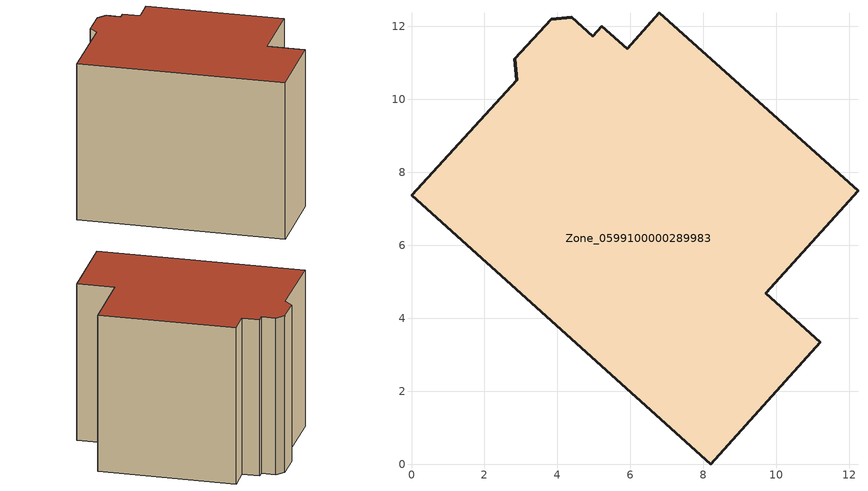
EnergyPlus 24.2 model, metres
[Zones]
Zone_0599100000289983
 floor ground (C_G): 2.88,10.52 2.83,11.11 3.83,12.2 4.39,12.25 4.97,11.73 5.21,12 5.91,11.39 6.79,12.37 12.24,7.49 9.71,4.68 11.2,3.34 8.2,0 0,7.37 z0
 wall outside (C_F): 5.91,11.39 5.21,12 4.97,11.73 4.39,12.25 3.83,12.2 2.83,11.11 2.88,10.52 0,7.37 8.2,0 11.2,3.34 9.71,4.68 12.24,7.49 6.79,12.37 5.91,11.39 z0:8.73
 roof outside (C_R): 2.88,10.52 0,7.37 8.2,0 11.2,3.34 9.71,4.68 12.24,7.49 6.79,12.37 5.91,11.39 5.21,12 4.97,11.73 4.39,12.25 3.83,12.2 2.83,11.11 z8.73
[BUILDING]
Pand.0599100000289983: North Axis=0; Terrain=City; Loads Convergence Tolerance Value=0.04; Temperature Convergence Tolerance Value=0.4; Solar Distribution=FullExterior; Maximum Number of Warmup Days=25; Minimum Number of Warmup Days=1
[Site:Location]
Rotterdam.The.Hague.AP_ZH_NLD Design_Conditions: Latitude=51.96; Longitude=4.45; Time Zone=1; Elevation=-4.5
[SITE:GROUNDTEMPERATURE:BUILDINGSURFACE]
18, 18, 18, 18, 18, 18, 18, 18, 18, 18, 18, 18
[MATERIAL] Thermal Absorptance=0.9; Solar Absorptance=0.7; Visible Absorptance=0.7
Name | Roughness | Thickness | Conductivity | Density | Specific Heat
G.D.1965 | MediumSmooth | 0.15 | 1 | 540 | 1210
F.D.1965 | Rough | 0.3 | 0.857143 | 1920 | 840
R.D.1965 | MediumRough | 0.2 | 0.08 | 1500 | 1000
[CONSTRUCTION]
C_G: G.D.1965
C_F: F.D.1965
C_R: R.D.1965
[ZONE]
Zone_0599100000289983: Type=1; Multiplier=1; Ceiling Height=Autocalculate; Volume=Autocalculate; Floor Area=autocalculate; Part of Total Floor Area=Yes
[ZONEINFILTRATION:DESIGNFLOWRATE]
Infil_Zone_0599100000289983: Zone or ZoneList or Space or SpaceList=Zone_0599100000289983; Schedule=AlwaysOn; Design Flow Rate Calculation Method=Flow/Area; Flow Rate per Floor Area=0.0042; Constant Term Coefficient=1; Temperature Term Coefficient=0; Velocity Term Coefficient=0; Velocity Squared Term Coefficient=0
[HVACTEMPLATE:ZONE:IDEALLOADSAIRSYSTEM]
Zone_0599100000289983: Maximum Heating Supply Air Temperature=50; Minimum Cooling Supply Air Temperature=13; Maximum Heating Supply Air Humidity Ratio=0.0156; Minimum Cooling Supply Air Humidity Ratio=0.0077; Heating Limit=NoLimit; Cooling Limit=NoLimit; Dehumidification Control Type=ConstantSensibleHeatRatio; Cooling Sensible Heat Ratio=0.7; Dehumidification Setpoint=60; Humidification Control Type=None; Humidification Setpoint=30; Outdoor Air Method=None; Outdoor Air Flow Rate per Person=0.00944; Outdoor Air Flow Rate per Zone Floor Area=0; Outdoor Air Flow Rate per Zone=0; Demand Controlled Ventilation Type=None; Outdoor Air Economizer Type=NoEconomizer; Heat Recovery Type=None; Sensible Heat Recovery Effectiveness=0.7; Latent Heat Recovery Effectiveness=0.65
[ZONECONTROL:THERMOSTAT]
ThermostatControl_Zone_0599100000289983: Zone or ZoneList=Zone_0599100000289983; Control Type Schedule=DualSetpointControlType; Control 1=Thermostat_Zone_0599100000289983; Temperature Difference Between Cutout And Setpoint=0
[THERMOSTATSETPOINT:DUALSETPOINT]
Thermostat_Zone_0599100000289983: Heating Setpoint Temperature Schedule=HeatingSetpoint_Zone_0599100000289983; Cooling Setpoint Temperature Schedule=CoolingSetpoint_Zone_0599100000289983
[SCHEDULE:COMPACT]
HeatingSetpoint_Zone_0599100000289983: Through: 12/31, For: AllDays, Until: 24:00, 21
CoolingSetpoint_Zone_0599100000289983: Through: 12/31, For: AllDays, Until: 24:00, 24
DualSetpointControlType: Through: 12/31, For: AllDays, Until: 24:00, 4
AlwaysOn: Through: 12/31, For: AllDays, Until: 24:00, 1
